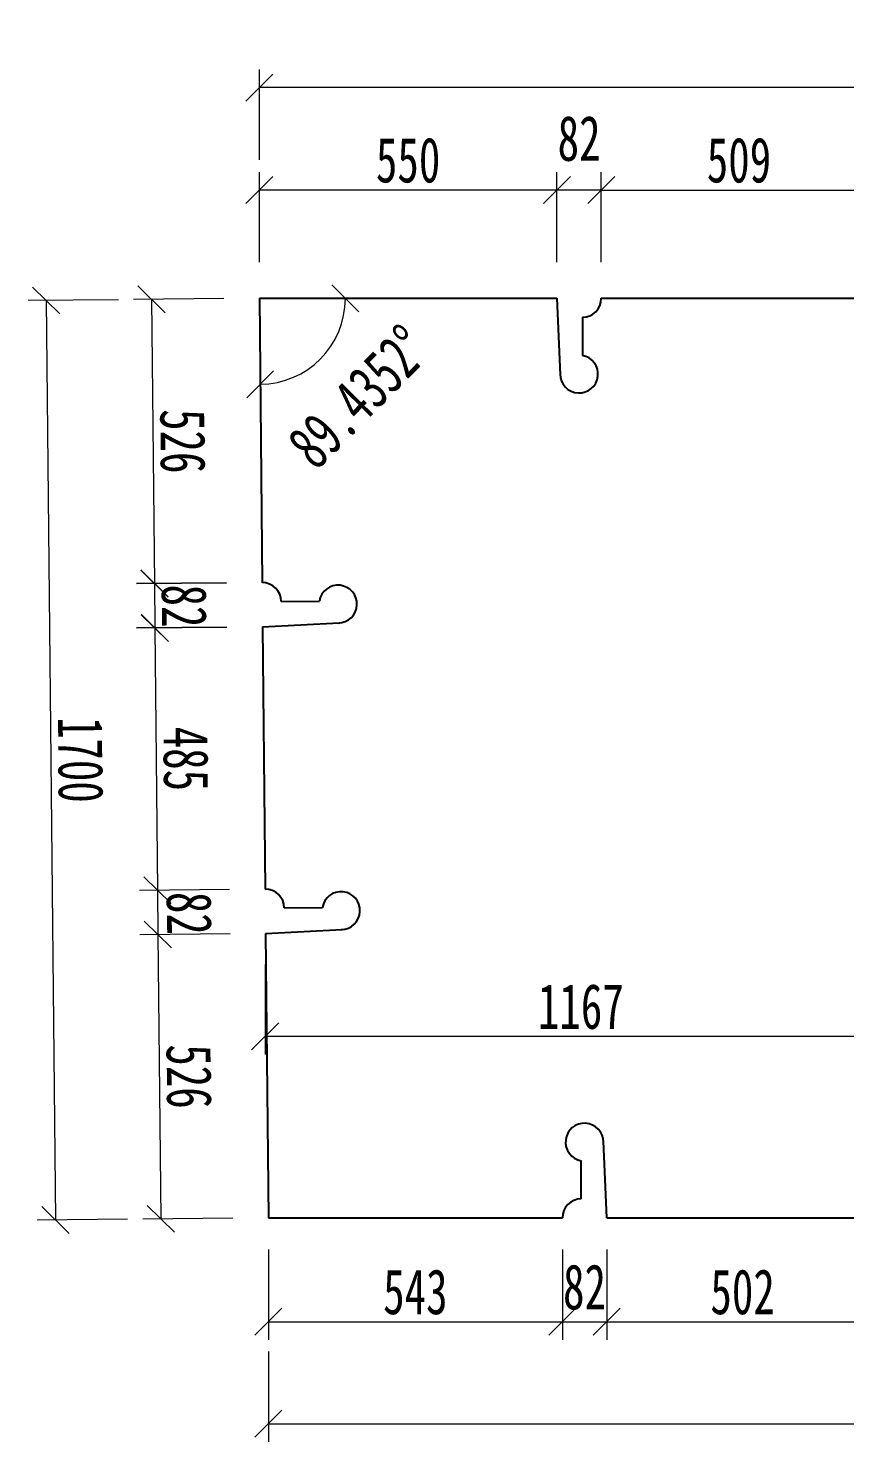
# Model space of a CAD drawing. Header units: millimetres. Extents: x -358959 to 47, y -122282 to 697692.
# Drawn here: x -207358 to -205849, y -23089 to -20476 of the extents above; entities that cross this region are included whole.
import ezdxf

# ---------------------------------------------------------------- set-up
doc = ezdxf.new("R2010")
doc.units = ezdxf.units.MM
doc.header["$LTSCALE"] = 2
doc.header["$PDMODE"] = 34
doc.layers.get('Defpoints').update_dxf_attribs({"color": 8, "lineweight": 9})
doc.layers.add('标注', color=4, linetype='Continuous', lineweight=13)
doc.layers.add('钢板粗线', color=1, linetype='Continuous', lineweight=25)
doc.styles.add('111', font='仿宋_GB2312.ttf', dxfattribs={"width": 0.7})
doc.dimstyles.new('200', dxfattribs={"dimscale": 0, "dimtxt": 2.5, "dimasz": 1.5, "dimexe": 1, "dimexo": 1, "dimgap": 0.4, "dimtad": 1, "dimdec": 0, "dimdsep": 46, "dimtxsty": '111', "dimblk": 'OBLIQUE', "dimcen": 0, "dimclrd": 256, "dimclre": 256, "dimclrt": 256, "dimadec": 4, "dimazin": 0, "dimtfac": 1, "dimtdec": 0, "dimtmove": 2, "dimatfit": 3, "dimfxl": 4, "dimfxlon": 1, "dimtolj": 1, "dimlwd": -1, "dimlwe": -1, "dimarcsym": 0})

# ---------------------------------------------------------------- blocks, each defined once
blk = doc.blocks.new('_Oblique')
at = {"color": 0, "linetype": 'ByBlock', "lineweight": -2}
blk.add_line((-0.5, -0.5), (0.5, 0.5), dxfattribs=at)
blk = doc.blocks.new('*D3926')
at = {"layer": 'Defpoints', "color": 0, "ltscale": 5, "transparency": 16777216}
for p in [(-206930.7, -20775.1), (-206930.7, -20975.3), (-206380.6, -20975.3)]:
    blk.add_point(p, dxfattribs=at)
at = {"layer": '标注', "ltscale": 5, "transparency": 16777216}
for p, q in [((-206930.7, -20908.5), (-206930.7, -20741.8)), ((-206380.6, -20908.5), (-206380.6, -20741.8)), ((-206380.6, -20775.1), (-206930.7, -20775.1))]:
    blk.add_line(p, q, dxfattribs=at)
at = {"layer": '标注', "ltscale": 5, "transparency": 16777216, "xscale": 50, "yscale": 50, "zscale": 50, "rotation": 180}
blk.add_blockref('_Oblique', (-206930.7, -20775.1), dxfattribs=at)
at = {"layer": '标注', "ltscale": 5, "transparency": 16777216, "xscale": 50, "yscale": 50, "zscale": 50}
blk.add_blockref('_Oblique', (-206380.6, -20775.1), dxfattribs=at)
at = {"layer": '标注', "ltscale": 5, "transparency": 16777216, "insert": (-206655.7, -20720.1), "char_height": 83.33, "attachment_point": 5, "style": '111'}
blk.add_mtext('\\A1;550', dxfattribs=at)
blk = doc.blocks.new('*D3927')
at = {"layer": 'Defpoints', "color": 0, "ltscale": 5, "transparency": 16777216}
for p in [(-205789.5, -20775.1), (-206298.6, -20975.3), (-205789.5, -20975.3)]:
    blk.add_point(p, dxfattribs=at)
at = {"layer": '标注', "ltscale": 5, "transparency": 16777216}
for p, q in [((-206298.6, -20908.5), (-206298.6, -20741.8)), ((-205789.5, -20908.5), (-205789.5, -20741.8)), ((-206298.6, -20775.1), (-205789.5, -20775.1))]:
    blk.add_line(p, q, dxfattribs=at)
at = {"layer": '标注', "ltscale": 5, "transparency": 16777216, "xscale": 50, "yscale": 50, "zscale": 50, "rotation": 180}
blk.add_blockref('_Oblique', (-206298.6, -20775.1), dxfattribs=at)
at = {"layer": '标注', "ltscale": 5, "transparency": 16777216, "xscale": 50, "yscale": 50, "zscale": 50}
blk.add_blockref('_Oblique', (-205789.5, -20775.1), dxfattribs=at)
at = {"layer": '标注', "ltscale": 5, "transparency": 16777216, "insert": (-206044.1, -20720.1), "char_height": 83.33, "attachment_point": 5, "style": '111'}
blk.add_mtext('\\A1;509', dxfattribs=at)
blk = doc.blocks.new('*D3934')
at = {"layer": 'Defpoints', "color": 0, "ltscale": 5, "transparency": 16777216}
for p in [(-206380.6, -20775.1), (-206380.6, -20975.3), (-206298.6, -20975.3)]:
    blk.add_point(p, dxfattribs=at)
at = {"layer": '标注', "ltscale": 5, "transparency": 16777216}
for p, q in [((-206380.6, -20908.5), (-206380.6, -20741.8)), ((-206298.6, -20908.5), (-206298.6, -20741.8)), ((-206298.6, -20775.1), (-206380.6, -20775.1))]:
    blk.add_line(p, q, dxfattribs=at)
at = {"layer": '标注', "ltscale": 5, "transparency": 16777216, "xscale": 50, "yscale": 50, "zscale": 50, "rotation": 180}
blk.add_blockref('_Oblique', (-206380.6, -20775.1), dxfattribs=at)
at = {"layer": '标注', "ltscale": 5, "transparency": 16777216, "xscale": 50, "yscale": 50, "zscale": 50}
blk.add_blockref('_Oblique', (-206298.6, -20775.1), dxfattribs=at)
at = {"layer": '标注', "ltscale": 5, "transparency": 16777216, "insert": (-206339.6, -20680.1), "char_height": 83.33, "attachment_point": 5, "style": '111'}
blk.add_mtext('\\A1;82', dxfattribs=at)
blk = doc.blocks.new('*D3935')
at = {"layer": 'Defpoints', "color": 0, "ltscale": 5, "transparency": 16777216}
for p in [(-206914, -22675.3), (-206370.6, -22675.3), (-206370.6, -22867.4)]:
    blk.add_point(p, dxfattribs=at)
at = {"layer": '标注', "ltscale": 5, "transparency": 16777216}
for p, q in [((-206914, -22734.1), (-206914, -22900.8)), ((-206370.6, -22734.1), (-206370.6, -22900.8)), ((-206914, -22867.4), (-206370.6, -22867.4))]:
    blk.add_line(p, q, dxfattribs=at)
at = {"layer": '标注', "ltscale": 5, "transparency": 16777216, "xscale": 50, "yscale": 50, "zscale": 50, "rotation": 180}
blk.add_blockref('_Oblique', (-206914, -22867.4), dxfattribs=at)
at = {"layer": '标注', "ltscale": 5, "transparency": 16777216, "xscale": 50, "yscale": 50, "zscale": 50}
blk.add_blockref('_Oblique', (-206370.6, -22867.4), dxfattribs=at)
at = {"layer": '标注', "ltscale": 5, "transparency": 16777216, "insert": (-206642.3, -22812.4), "char_height": 83.33, "attachment_point": 5, "style": '111'}
blk.add_mtext('\\A1;543', dxfattribs=at)
blk = doc.blocks.new('*D3936')
at = {"layer": 'Defpoints', "color": 0, "ltscale": 5, "transparency": 16777216}
for p in [(-206288.6, -22675.3), (-205786.1, -22675.3), (-205786.1, -22867.4)]:
    blk.add_point(p, dxfattribs=at)
at = {"layer": '标注', "ltscale": 5, "transparency": 16777216}
for p, q in [((-206288.6, -22734.1), (-206288.6, -22900.8)), ((-205786.1, -22734.1), (-205786.1, -22900.8)), ((-206288.6, -22867.4), (-205786.1, -22867.4))]:
    blk.add_line(p, q, dxfattribs=at)
at = {"layer": '标注', "ltscale": 5, "transparency": 16777216, "xscale": 50, "yscale": 50, "zscale": 50, "rotation": 180}
blk.add_blockref('_Oblique', (-206288.6, -22867.4), dxfattribs=at)
at = {"layer": '标注', "ltscale": 5, "transparency": 16777216, "xscale": 50, "yscale": 50, "zscale": 50}
blk.add_blockref('_Oblique', (-205786.1, -22867.4), dxfattribs=at)
at = {"layer": '标注', "ltscale": 5, "transparency": 16777216, "insert": (-206037.4, -22812.4), "char_height": 83.33, "attachment_point": 5, "style": '111'}
blk.add_mtext('\\A1;502', dxfattribs=at)
blk = doc.blocks.new('*D3943')
at = {"layer": 'Defpoints', "color": 0, "ltscale": 5, "transparency": 16777216}
for p in [(-206370.6, -22675.3), (-206288.6, -22675.3), (-206288.6, -22867.4)]:
    blk.add_point(p, dxfattribs=at)
at = {"layer": '标注', "ltscale": 5, "transparency": 16777216}
for p, q in [((-206370.6, -22734.1), (-206370.6, -22900.8)), ((-206288.6, -22734.1), (-206288.6, -22900.8)), ((-206370.6, -22867.4), (-206288.6, -22867.4))]:
    blk.add_line(p, q, dxfattribs=at)
at = {"layer": '标注', "ltscale": 5, "transparency": 16777216, "xscale": 50, "yscale": 50, "zscale": 50, "rotation": 180}
blk.add_blockref('_Oblique', (-206370.6, -22867.4), dxfattribs=at)
at = {"layer": '标注', "ltscale": 5, "transparency": 16777216, "xscale": 50, "yscale": 50, "zscale": 50}
blk.add_blockref('_Oblique', (-206288.6, -22867.4), dxfattribs=at)
at = {"layer": '标注', "ltscale": 5, "transparency": 16777216, "insert": (-206329.6, -22803.4), "char_height": 83.33, "attachment_point": 5, "style": '111'}
blk.add_mtext('\\A1;82', dxfattribs=at)
blk = doc.blocks.new('*D3949')
at = {"layer": 'Defpoints', "color": 0, "ltscale": 5, "transparency": 16777216}
for p in [(-206919.9, -22025.3), (-205752.9, -22025.3), (-206919.9, -22339.9)]:
    blk.add_point(p, dxfattribs=at)
at = {"layer": '标注', "ltscale": 5, "transparency": 16777216}
for p, q in [((-206919.9, -22206.6), (-206919.9, -22373.3)), ((-205752.9, -22206.6), (-205752.9, -22373.3)), ((-205752.9, -22339.9), (-206919.9, -22339.9))]:
    blk.add_line(p, q, dxfattribs=at)
at = {"layer": '标注', "ltscale": 5, "transparency": 16777216, "xscale": 50.00000000000042, "yscale": 50.00000000000042, "zscale": 50.00000000000042, "rotation": 180}
blk.add_blockref('_Oblique', (-206919.9, -22339.9), dxfattribs=at)
at = {"layer": '标注', "ltscale": 5, "transparency": 16777216, "xscale": 50.00000000000042, "yscale": 50.00000000000042, "zscale": 50.00000000000042}
blk.add_blockref('_Oblique', (-205752.9, -22339.9), dxfattribs=at)
at = {"layer": '标注', "ltscale": 5, "transparency": 16777216, "insert": (-206336.4, -22284.9), "char_height": 83.33, "attachment_point": 5, "style": '111'}
blk.add_mtext('\\A1;1167', dxfattribs=at)
blk = doc.blocks.new('*D3952')
at = {"layer": 'Defpoints', "color": 0, "ltscale": 5, "transparency": 16777216}
for p in [(-206930.7, -20975.3), (-207124.6, -21502.9), (-206925.6, -21501)]:
    blk.add_point(p, dxfattribs=at)
at = {"layer": '标注', "ltscale": 5, "transparency": 16777216}
for p, q in [((-206996.4, -20975.9), (-207163.1, -20977.6)), ((-207129.8, -20977.2), (-207124.6, -21502.9)), ((-206991.3, -21501.6), (-207157.9, -21503.2))]:
    blk.add_line(p, q, dxfattribs=at)
at = {"layer": '标注', "ltscale": 5, "transparency": 16777216, "xscale": 50, "yscale": 50, "zscale": 50}
for p, rotation in [((-207129.8, -20977.2), 90.564768113884), ((-207124.6, -21502.9), 270.564768113884)]:
    blk.add_blockref('_Oblique', p, dxfattribs=dict(at, rotation=rotation))
at = {"layer": '标注', "ltscale": 5, "transparency": 16777216, "insert": (-207072.2, -21239.5), "char_height": 83.33, "attachment_point": 5, "rotation": 270.5648, "style": '111'}
blk.add_mtext('\\A1;526', dxfattribs=at)
blk = doc.blocks.new('*D3953')
at = {"layer": 'Defpoints', "color": 0, "ltscale": 5, "transparency": 16777216}
for p in [(-206924.8, -21582.9), (-207119, -22069.6), (-206920, -22067.6)]:
    blk.add_point(p, dxfattribs=at)
at = {"layer": '标注', "ltscale": 5, "transparency": 16777216}
for p, q in [((-206990.5, -21583.6), (-207157.1, -21585.2)), ((-207123.8, -21584.9), (-207119, -22069.6)), ((-206985.7, -22068.3), (-207152.3, -22069.9))]:
    blk.add_line(p, q, dxfattribs=at)
at = {"layer": '标注', "ltscale": 5, "transparency": 16777216, "xscale": 50, "yscale": 50, "zscale": 50}
for p, rotation in [((-207123.8, -21584.9), 90.56476811383891), ((-207119, -22069.6), 270.5647681138389)]:
    blk.add_blockref('_Oblique', p, dxfattribs=dict(at, rotation=rotation))
at = {"layer": '标注', "ltscale": 5, "transparency": 16777216, "insert": (-207066.4, -21826.7), "char_height": 83.33, "attachment_point": 5, "rotation": 270.5648, "style": '111'}
blk.add_mtext('\\A1;485', dxfattribs=at)
blk = doc.blocks.new('*D3954')
at = {"layer": 'Defpoints', "color": 0, "ltscale": 5, "transparency": 16777216}
for p in [(-206925.2, -21500.9), (-207124.1, -21584.1), (-206924.8, -21582.9)]:
    blk.add_point(p, dxfattribs=at)
at = {"layer": '标注', "ltscale": 5, "transparency": 16777216}
for p, q in [((-206991.3, -21501.3), (-207157.9, -21502.3)), ((-207124.6, -21502.1), (-207124.1, -21584.1)), ((-206990.8, -21583.3), (-207157.5, -21584.3))]:
    blk.add_line(p, q, dxfattribs=at)
at = {"layer": '标注', "ltscale": 5, "transparency": 16777216, "xscale": 50, "yscale": 50, "zscale": 50}
for p, rotation in [((-207124.6, -21502.1), 90.32370888046505), ((-207124.1, -21584.1), 270.3237088804651)]:
    blk.add_blockref('_Oblique', p, dxfattribs=dict(at, rotation=rotation))
at = {"layer": '标注', "ltscale": 5, "transparency": 16777216, "insert": (-207069.7, -21544.1), "char_height": 83.33, "attachment_point": 5, "rotation": 270.3237, "style": '111'}
blk.add_mtext('\\A1;82', dxfattribs=at)
blk = doc.blocks.new('*D3955')
at = {"layer": 'Defpoints', "color": 0, "ltscale": 5, "transparency": 16777216}
for p in [(-206919.2, -22149.6), (-207113, -22677.2), (-206914, -22675.3)]:
    blk.add_point(p, dxfattribs=at)
at = {"layer": '标注', "ltscale": 5, "transparency": 16777216}
for p, q in [((-206984.9, -22150.3), (-207151.5, -22151.9)), ((-207118.2, -22151.6), (-207113, -22677.2)), ((-206979.7, -22675.9), (-207146.3, -22677.6))]:
    blk.add_line(p, q, dxfattribs=at)
at = {"layer": '标注', "ltscale": 5, "transparency": 16777216, "xscale": 50, "yscale": 50, "zscale": 50}
for p, rotation in [((-207118.2, -22151.6), 90.564768113884), ((-207113, -22677.2), 270.564768113884)]:
    blk.add_blockref('_Oblique', p, dxfattribs=dict(at, rotation=rotation))
at = {"layer": '标注', "ltscale": 5, "transparency": 16777216, "insert": (-207060.6, -22413.9), "char_height": 83.33, "attachment_point": 5, "rotation": 270.5648, "style": '111'}
blk.add_mtext('\\A1;526', dxfattribs=at)
blk = doc.blocks.new('*D3956')
at = {"layer": 'Defpoints', "color": 0, "ltscale": 5, "transparency": 16777216}
for p in [(-206920, -22067.6), (-207118.2, -22151.6), (-206919.2, -22149.6)]:
    blk.add_point(p, dxfattribs=at)
at = {"layer": '标注', "ltscale": 5, "transparency": 16777216}
for p, q in [((-206985.7, -22068.3), (-207152.3, -22069.9)), ((-207119, -22069.6), (-207118.2, -22151.6)), ((-206984.9, -22150.3), (-207151.5, -22151.9))]:
    blk.add_line(p, q, dxfattribs=at)
at = {"layer": '标注', "ltscale": 5, "transparency": 16777216, "xscale": 50, "yscale": 50, "zscale": 50}
for p, rotation in [((-207119, -22069.6), 90.56476811417292), ((-207118.2, -22151.6), 270.5647681141729)]:
    blk.add_blockref('_Oblique', p, dxfattribs=dict(at, rotation=rotation))
at = {"layer": '标注', "ltscale": 5, "transparency": 16777216, "insert": (-207060.4, -22112.3), "char_height": 83.33, "attachment_point": 5, "rotation": 270.5648, "style": '111'}
blk.add_mtext('\\A1;82', dxfattribs=at)
blk = doc.blocks.new('*D3957')
at = {"layer": 'Defpoints', "color": 0, "ltscale": 5, "transparency": 16777216}
for p in [(-206930.7, -20975.3), (-207307.8, -22679.2), (-206914, -22675.3)]:
    blk.add_point(p, dxfattribs=at)
at = {"layer": '标注', "ltscale": 5, "transparency": 16777216}
for p, q in [((-207191.2, -20977.8), (-207357.8, -20979.5)), ((-207324.5, -20979.2), (-207307.8, -22679.2)), ((-207174.4, -22677.8), (-207341.1, -22679.5))]:
    blk.add_line(p, q, dxfattribs=at)
at = {"layer": '标注', "ltscale": 5, "transparency": 16777216, "xscale": 50, "yscale": 50, "zscale": 50}
for p, rotation in [((-207324.5, -20979.2), 90.56476811388335), ((-207307.8, -22679.2), 270.5647681138834)]:
    blk.add_blockref('_Oblique', p, dxfattribs=dict(at, rotation=rotation))
at = {"layer": '标注', "ltscale": 5, "transparency": 16777216, "insert": (-207261.1, -21828.6), "char_height": 83.33, "attachment_point": 5, "rotation": 270.5648, "style": '111'}
blk.add_mtext('\\A1;1700', dxfattribs=at)
blk = doc.blocks.new('*D3958')
at = {"layer": 'Defpoints', "color": 0, "ltscale": 5, "transparency": 16777216}
for p in [(-206930.7, -20975.3), (-206930.7, -20975.3), (-206380.6, -20975.3), (-206850.3, -21112.5), (-206925.6, -21501)]:
    blk.add_point(p, dxfattribs=at)
at = {"layer": '标注', "ltscale": 5, "transparency": 16777216}
blk.add_arc((-206930.7, -20975.3), 159, 270.5648, 360, dxfattribs=at)
at = {"layer": '标注', "ltscale": 5, "transparency": 16777216, "xscale": 50, "yscale": 50, "zscale": 50}
for p, rotation in [((-206771.7, -20975.3), 89.999999999996), ((-206929.2, -21134.3), 180.5647681138836)]:
    blk.add_blockref('_Oblique', p, dxfattribs=dict(at, rotation=rotation))
at = {"layer": '标注', "ltscale": 5, "transparency": 16777216, "insert": (-206746.7, -21157.5), "char_height": 83.333, "attachment_point": 5, "rotation": 45.2824, "style": '111'}
blk.add_mtext('\\A1;89.4352°', dxfattribs=at)
blk = doc.blocks.new('*D3995')
at = {"layer": 'Defpoints', "color": 0, "ltscale": 5, "transparency": 16777216}
for p in [(-206930.7, -20585.7), (-206930.7, -20975.3), (-203975.1, -20975.3)]:
    blk.add_point(p, dxfattribs=at)
at = {"layer": '标注', "ltscale": 5, "transparency": 16777216}
for p, q in [((-206930.7, -20719), (-206930.7, -20552.4)), ((-203975.1, -20719), (-203975.1, -20552.4)), ((-203975.1, -20585.7), (-206930.7, -20585.7))]:
    blk.add_line(p, q, dxfattribs=at)
at = {"layer": '标注', "ltscale": 5, "transparency": 16777216, "xscale": 50, "yscale": 50, "zscale": 50, "rotation": 180}
blk.add_blockref('_Oblique', (-206930.7, -20585.7), dxfattribs=at)
at = {"layer": '标注', "ltscale": 5, "transparency": 16777216, "xscale": 50, "yscale": 50, "zscale": 50}
blk.add_blockref('_Oblique', (-203975.1, -20585.7), dxfattribs=at)
at = {"layer": '标注', "ltscale": 5, "transparency": 16777216, "insert": (-205452.9, -20530.7), "char_height": 83.33, "attachment_point": 5, "style": '111'}
blk.add_mtext('\\A1;2956', dxfattribs=at)
blk = doc.blocks.new('*D3996')
at = {"layer": 'Defpoints', "color": 0, "ltscale": 5, "transparency": 16777216}
for p in [(-206914, -22675.3), (-203991.9, -22675.3), (-203991.9, -23055.9)]:
    blk.add_point(p, dxfattribs=at)
at = {"layer": '标注', "ltscale": 5, "transparency": 16777216}
for p, q in [((-206914, -22922.5), (-206914, -23089.2)), ((-203991.9, -22922.5), (-203991.9, -23089.2)), ((-206914, -23055.9), (-203991.9, -23055.9))]:
    blk.add_line(p, q, dxfattribs=at)
at = {"layer": '标注', "ltscale": 5, "transparency": 16777216, "xscale": 50, "yscale": 50, "zscale": 50, "rotation": 180}
blk.add_blockref('_Oblique', (-206914, -23055.9), dxfattribs=at)
at = {"layer": '标注', "ltscale": 5, "transparency": 16777216, "xscale": 50, "yscale": 50, "zscale": 50}
blk.add_blockref('_Oblique', (-203991.9, -23055.9), dxfattribs=at)
at = {"layer": '标注', "ltscale": 5, "transparency": 16777216, "insert": (-205452.9, -23000.9), "char_height": 83.33, "attachment_point": 5, "style": '111'}
blk.add_mtext('\\A1;2922', dxfattribs=at)

msp = doc.modelspace()

# ---------------------------------------------------------------- linework, layer by layer
at = {"layer": '钢板粗线'}
for p, q in [((-206930.7, -20975.3), (-206925.6, -21501)), ((-206930.7, -20975.3), (-206380.6, -20975.3)), ((-206380.6, -20975.3), (-206374.6, -21116.8)), ((-206298.6, -20975.3), (-205789.5, -20975.3)), ((-206333.6, -21010.3), (-206333.6, -21080.8)), ((-206890.2, -21535.6), (-206819.7, -21534.9)), ((-206924.8, -21582.9), (-206783.3, -21575.5)), ((-206924.8, -21582.9), (-206920, -22067.6)), ((-206884.6, -22102.3), (-206814.1, -22101.6)), ((-206919.2, -22149.6), (-206777.7, -22142.2)), ((-206919.2, -22149.6), (-206914, -22675.3)), ((-206288.6, -22675.3), (-206294.6, -22533.8)), ((-206335.6, -22640.3), (-206335.6, -22569.8)), ((-206914, -22675.3), (-206370.6, -22675.3)), ((-206288.6, -22675.3), (-205786.1, -22675.3))]:
    msp.add_line(p, q, dxfattribs=at)
for centre, start, end in [((-206333.6, -20975.3), 270, 0), ((-206339.6, -21115.3), 180, 80.1291), ((-206925.2, -21535.9), 0.5648, 90.5648), ((-206785.2, -21540.6), 270.5648, 170.6939), ((-206919.6, -22102.6), 0.5648, 90.5648), ((-206779.6, -22107.2), 270.5648, 170.6939), ((-206329.6, -22535.3), 0, 260.1291), ((-206335.6, -22675.3), 90, 180)]:
    msp.add_arc(centre, 35, start, end, dxfattribs=at)

# ---------------------------------------------------------------- dimensions: what is measured, and where the dimension line sits
at = {"layer": '标注', "ltscale": 5}
for base, p1, p2, picture, middle in [((-206930.7, -20585.7), (-203975.1, -20975.3), (-206930.7, -20975.3), '*D3995', (-205452.9, -20530.7)), ((-206380.6, -20775.1), (-206298.6, -20975.3), (-206380.6, -20975.3), '*D3934', (-206339.6, -20680.1)), ((-206930.7, -20775.1), (-206380.6, -20975.3), (-206930.7, -20975.3), '*D3926', (-206655.7, -20720.1)), ((-205789.5, -20775.1), (-206298.6, -20975.3), (-205789.5, -20975.3), '*D3927', (-206044.1, -20720.1)), ((-206370.6, -22867.4), (-206914, -22675.3), (-206370.6, -22675.3), '*D3935', (-206642.3, -22812.4)), ((-203991.9, -23055.9), (-206914, -22675.3), (-203991.9, -22675.3), '*D3996', (-205452.9, -23000.9)), ((-205786.1408, -22867.4183), (-206288.5616, -22675.2817), (-205786.1408, -22675.2817), '*D3936', (-206037.3512, -22812.4183))]:
    dim = msp.add_linear_dim(base=base, p1=p1, p2=p2, dimstyle='200', override={"dimscale": 33.333333, "dimarcsym": 1}, dxfattribs=at)
    dim.commit()
    dim.dimension.update_dxf_attribs({"geometry": picture, "text_midpoint": middle})
for p1, p2, distance, picture, middle in [((-206930.7, -20975.3), (-206914, -22675.3), -393.8, '*D3957', (-207261.1, -21828.6)), ((-206930.7, -20975.3), (-206925.6, -21501), -199, '*D3952', (-207072.2, -21239.5)), ((-206924.8, -21582.9), (-206920, -22067.6), -199, '*D3953', (-207066.4, -21826.7)), ((-206919.2, -22149.6), (-206914, -22675.3), -199, '*D3955', (-207060.6, -22413.9))]:
    dim = msp.add_aligned_dim(p1=p1, p2=p2, distance=distance, dimstyle='200', override={"dimscale": 33.333333, "dimarcsym": 1}, dxfattribs=at)
    dim.commit()
    dim.dimension.update_dxf_attribs({"geometry": picture, "text_midpoint": middle})
dim = msp.add_angular_dim_2l(base=(-206850.3237, -21112.4768), line1=((-206930.74, -20975.2817), (-206925.5583, -21500.9504)), line2=((-206930.74, -20975.2817), (-206380.6201, -20975.2817)), dimstyle='200', override={"dimscale": 33.333333, "dimarcsym": 1}, dxfattribs=at)
dim.commit()
dim.dimension.update_dxf_attribs({"geometry": '*D3958', "text_midpoint": (-206746.6805, -21157.5358)})
for base, p1, p2, angle, picture, middle in [((-207124.1, -21584.1), (-206925.2, -21500.9), (-206924.8, -21582.9), 270.3237, '*D3954', (-207069.7, -21544.1)), ((-207118.2, -22151.6), (-206920, -22067.6), (-206919.2, -22149.6), 270.5648, '*D3956', (-207060.4, -22112.3))]:
    dim = msp.add_linear_dim(base=base, p1=p1, p2=p2, angle=angle, dimstyle='200', override={"dimscale": 33.333333, "dimarcsym": 1}, dxfattribs=at)
    dim.commit()
    dim.dimension.update_dxf_attribs({"geometry": picture, "text_midpoint": middle, "dimtype": 161})
dim = msp.add_linear_dim(base=(-206919.9, -22339.9), p1=(-205752.9, -22025.3), p2=(-206919.9, -22025.3), angle=180, dimstyle='200', override={"dimscale": 33.333333, "dimarcsym": 1}, dxfattribs=at)
dim.commit()
dim.dimension.update_dxf_attribs({"geometry": '*D3949', "text_midpoint": (-206336.4, -22284.9)})
dim = msp.add_linear_dim(base=(-206288.6, -22867.4), p1=(-206370.6, -22675.3), p2=(-206288.6, -22675.3), dimstyle='200', override={"dimscale": 33.333333, "dimarcsym": 1}, dxfattribs=at)
dim.commit()
dim.dimension.update_dxf_attribs({"geometry": '*D3943', "text_midpoint": (-206329.6, -22803.4), "dimtype": 160})

doc.saveas('drawing.dxf')
